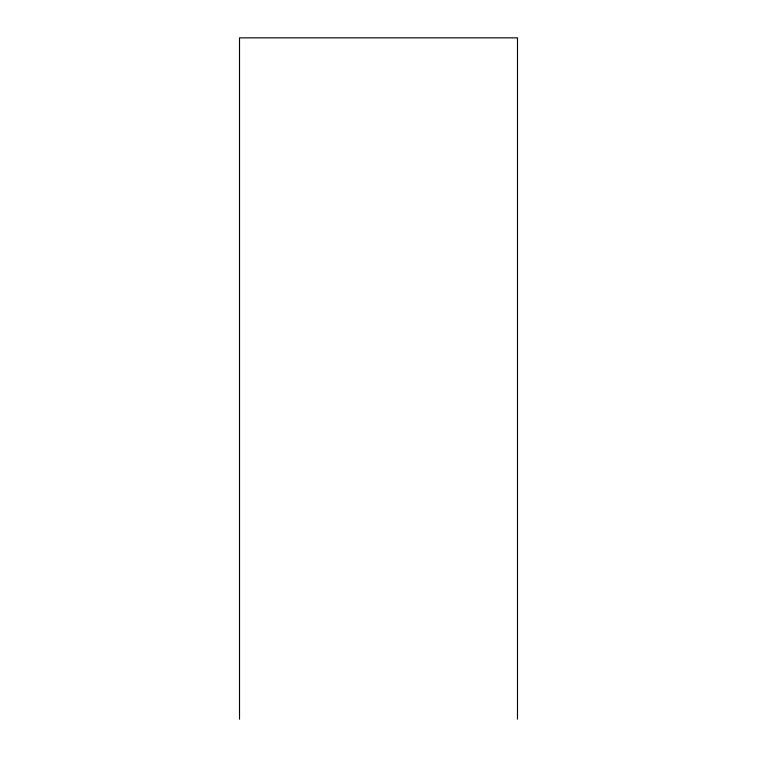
<?xml version="1.0" encoding="UTF-8"?>
<svg xmlns="http://www.w3.org/2000/svg" width="757" height="757" viewBox="0 0 757 757"><rect width="100%" height="100%" fill="white"/><g stroke="black" fill="none" stroke-linecap="round" stroke-linejoin="round"><path stroke-width="1.14" d="M517.485 719.15L517.485 37.85L239.515 37.85L239.515 719.15"/></g></svg>
